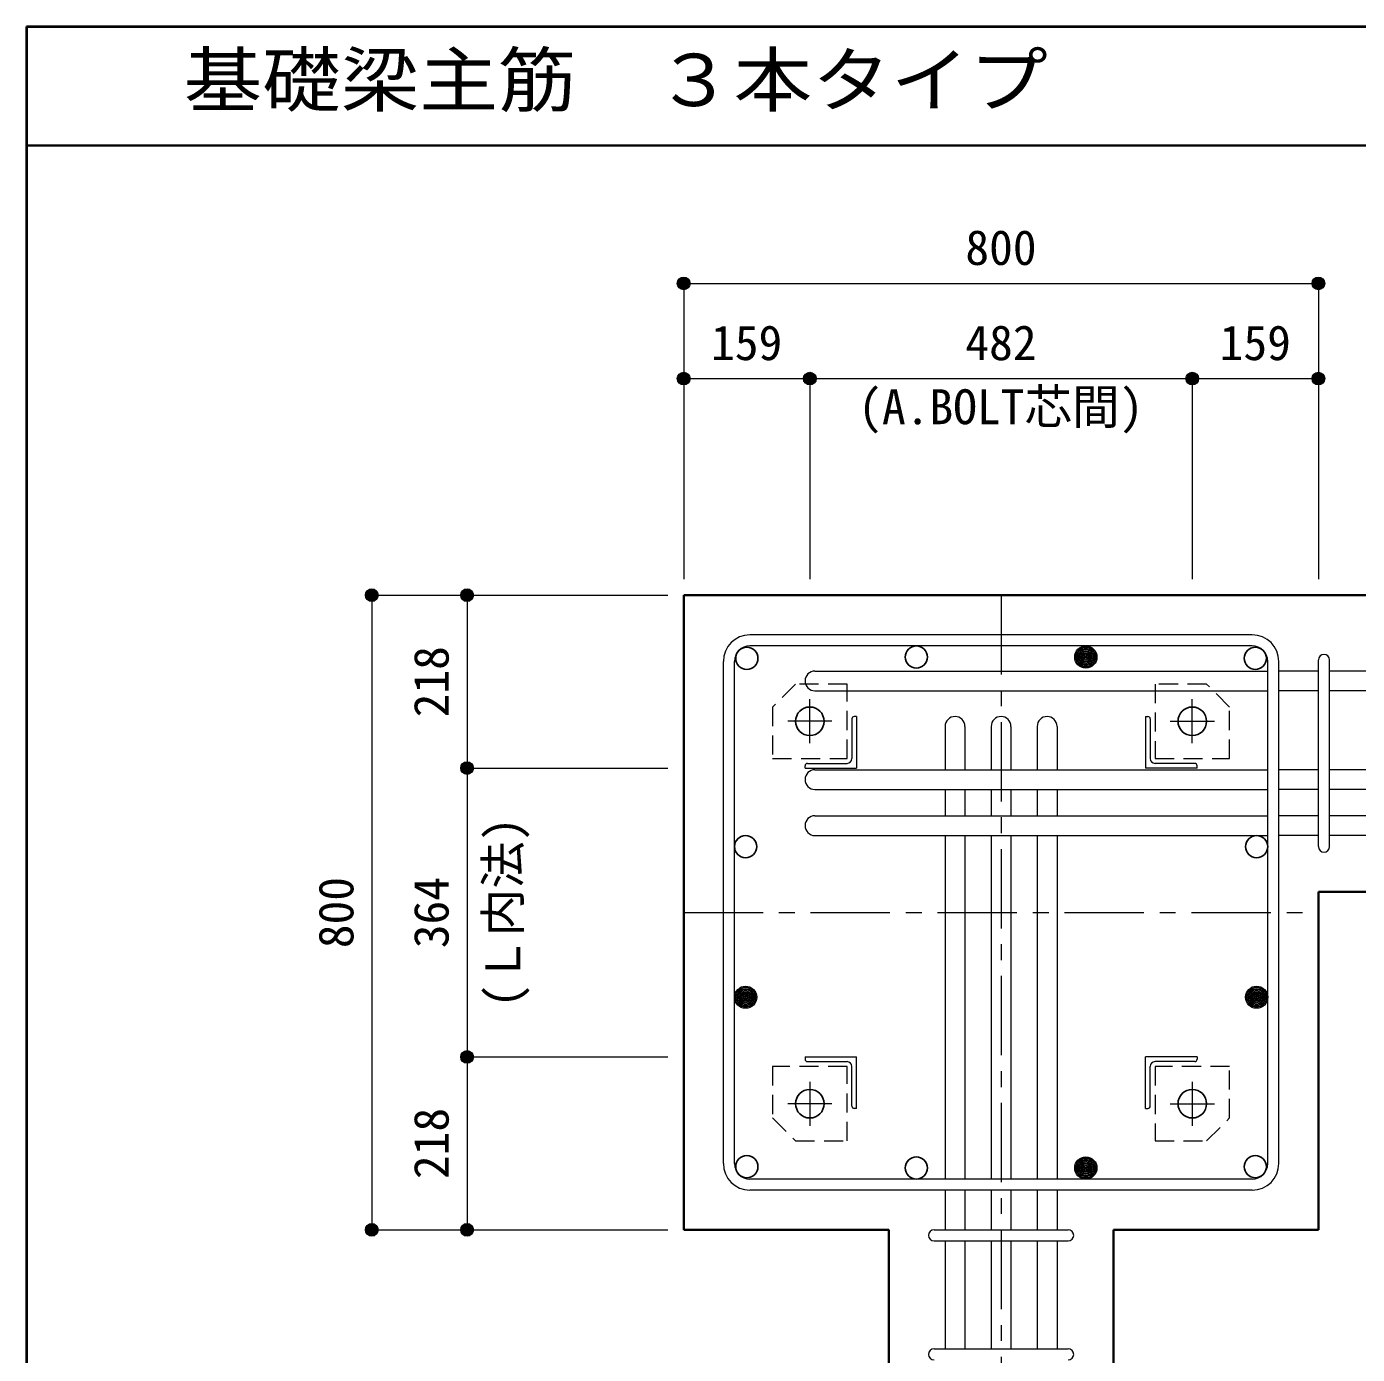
# Model space of a CAD drawing. Units: millimetres at full size, sheet at 1:20. Extents: x -3982 to 3969, y -2797 to 2801.
# Drawn here: x -3982 to -2305, y 1127 to 2801 of the extents above; entities that cross this region are included whole.
import ezdxf
from ezdxf.enums import TextEntityAlignment as Align

# ---------------------------------------------------------------- set-up
doc = ezdxf.new("R2010")
doc.units = ezdxf.units.MM
doc.header["$LTSCALE"] = 20
doc.header["$PDMODE"] = 32
doc.header["$PDSIZE"] = 12
doc.linetypes.add('CHAIN1', pattern=[8, 5, -1, 1, -1])
doc.linetypes.add('DASHED1', pattern=[1.8, 1.2, -0.6])
for name, color, linetype, lineweight in [('6-1_躯体線', 2, 'Continuous', 35), ('6-2_A.Bolt_', 4, 'Continuous', 9), ('6-3_柱型主筋', 4, 'Continuous', 9), ('6-4_フープ', 7, 'Continuous', 18), ('6-5_梁主筋', 7, 'Continuous', 18), ('6-6_S.T.P.', 7, 'Continuous', 18), ('6-7_文字', 7, 'Continuous', 18), ('6-9', 4, 'DASHED1', 9), ('6-D_寸法', 4, 'Continuous', 9), ('F-0_枠', 6, 'Continuous', 40)]:
    doc.layers.add(name, color=color, linetype=linetype, lineweight=lineweight)
doc.styles.add('ＭＳ ゴシック', font='')
doc.styles.get('ＭＳ ゴシック').set_extended_font_data('MS Gothic')

msp = doc.modelspace()

# ---------------------------------------------------------------- linework, layer by layer
at = {"layer": '6-1_躯体線'}
for p, q in [((-1953.87, 2084.12), (-3153.87, 2084.12)), ((-3153.87, 1284.12), (-3153.87, 2084.12)), ((-1953.87, 1710.12), (-2353.87, 1710.12)), ((-2353.87, 1284.12), (-2353.87, 1710.12)), ((-2612.37, 884.12), (-2612.37, 1284.12)), ((-2353.87, 1284.12), (-2612.37, 1284.12))]:
    msp.add_line(p, q, dxfattribs=at)
msp.add_lwpolyline([(-2895.37, 884.12), (-2895.37, 1284.12), (-3153.87, 1284.12)], dxfattribs=at)
at = {"layer": '6-2_A.Bolt_', "linetype": 'CHAIN1'}
for p, q in [((-2994.87, 1897.42), (-2994.87, 1952.92)), ((-2512.87, 1897.42), (-2512.87, 1952.92)), ((-2967.17, 1925.12), (-3022.67, 1925.12)), ((-2540.57, 1925.12), (-2485.07, 1925.12)), ((-2994.87, 1470.83), (-2994.87, 1415.32)), ((-2512.87, 1470.82), (-2512.87, 1415.32)), ((-2967.17, 1443.13), (-3022.67, 1443.13)), ((-2540.57, 1443.12), (-2485.07, 1443.12))]:
    msp.add_line(p, q, dxfattribs=at)
at = {"layer": '6-2_A.Bolt_'}
for p, q in [((-2935.87, 1931.12), (-2938.87, 1931.12)), ((-2935.87, 1931.12), (-2935.87, 1866.12)), ((-2571.87, 1931.12), (-2571.87, 1866.12)), ((-2571.87, 1931.12), (-2568.87, 1931.12)), ((-2941.87, 1928.12), (-2941.87, 1878.12)), ((-2565.87, 1928.12), (-2565.87, 1878.12)), ((-3000.87, 1866.12), (-3000.87, 1869.12)), ((-3000.87, 1866.12), (-2935.87, 1866.12)), ((-2997.87, 1872.12), (-2947.87, 1872.12)), ((-2506.87, 1866.12), (-2571.87, 1866.12)), ((-2509.87, 1872.12), (-2559.87, 1872.12)), ((-2506.87, 1866.12), (-2506.87, 1869.12)), ((-3000.87, 1502.13), (-2935.87, 1502.13)), ((-3000.87, 1502.13), (-3000.87, 1499.13)), ((-2997.87, 1496.12), (-2947.87, 1496.12)), ((-2935.87, 1437.13), (-2935.87, 1502.13)), ((-2506.87, 1502.12), (-2571.87, 1502.12)), ((-2571.87, 1437.12), (-2571.87, 1502.12)), ((-2509.87, 1496.12), (-2559.87, 1496.12)), ((-2506.87, 1502.12), (-2506.87, 1499.12)), ((-2941.87, 1440.13), (-2941.87, 1490.12)), ((-2565.87, 1440.12), (-2565.87, 1490.12)), ((-2935.87, 1437.13), (-2938.87, 1437.13)), ((-2571.87, 1437.12), (-2568.87, 1437.12))]:
    msp.add_line(p, q, dxfattribs=at)
at = {"layer": '6-2_A.Bolt_', "color": 3, "lineweight": 25}
for centre in [(-2994.87, 1925.12), (-2512.87, 1925.12), (-2994.87, 1443.13), (-2512.87, 1443.12)]:
    msp.add_circle(centre, 18, dxfattribs=at)
at = {"layer": '6-2_A.Bolt_'}
for centre, radius, start, end in [((-2938.87, 1928.12), 3, 90, 180), ((-2568.87, 1928.12), 3, 0, 90), ((-2997.87, 1869.12), 3, 90, 180), ((-2947.87, 1878.12), 6, 270, 0), ((-2559.87, 1878.12), 6, 180, 270), ((-2509.87, 1869.12), 3, 0, 90), ((-2997.87, 1499.13), 3, 180, 270), ((-2947.87, 1490.12), 6, 0, 90), ((-2559.87, 1490.12), 6, 90, 180), ((-2509.87, 1499.12), 3, 270, 0), ((-2938.87, 1440.13), 3, 180, 270), ((-2568.87, 1440.12), 3, 270, 0)]:
    msp.add_arc(centre, radius, start, end, dxfattribs=at)
at = {"layer": '6-3_柱型主筋', "color": 3, "lineweight": 25}
for centre in [(-3074.26, 2004.51), (-2860.66, 2006.12), (-2433.48, 2004.51), (-2433.48, 2004.51), (-3075.87, 1767.12), (-2431.87, 1767.12), (-3074.26, 1363.74), (-2860.66, 1362.12), (-2433.48, 1363.74)]:
    msp.add_circle(centre, 14, dxfattribs=at)
at = {"layer": '6-3_柱型主筋'}
for centre, radius in [((-2647.07, 2006.12), 14), ((-2647.07, 2006.12), 12.5), ((-2647.07, 2006.12), 11), ((-2647.07, 2006.12), 9.5), ((-2647.07, 2006.12), 8), ((-2647.07, 2006.12), 6.5), ((-2647.07, 2006.12), 5), ((-2647.07, 2006.12), 3.5), ((-2647.07, 2006.12), 2), ((-2647.07, 2006.12), 0.5), ((-3075.87, 1577.33), 14), ((-3075.87, 1577.33), 12.5), ((-3075.87, 1577.33), 11), ((-3075.87, 1577.33), 9.5), ((-3075.87, 1577.33), 8), ((-3075.87, 1577.33), 6.5), ((-3075.87, 1577.33), 5), ((-3075.87, 1577.33), 3.5), ((-3075.87, 1577.33), 2), ((-3075.87, 1577.33), 0.5), ((-2431.87, 1577.33), 14), ((-2431.87, 1577.33), 12.5), ((-2431.87, 1577.33), 11), ((-2431.87, 1577.33), 9.5), ((-2431.87, 1577.33), 8), ((-2431.87, 1577.33), 6.5), ((-2431.87, 1577.33), 5), ((-2431.87, 1577.33), 3.5), ((-2431.87, 1577.33), 2), ((-2431.87, 1577.33), 0.5), ((-2647.07, 1362.12), 14), ((-2647.07, 1362.12), 12.5), ((-2647.07, 1362.12), 11), ((-2647.07, 1362.12), 9.5), ((-2647.07, 1362.12), 8), ((-2647.07, 1362.12), 6.5), ((-2647.07, 1362.12), 5), ((-2647.07, 1362.12), 3.5), ((-2647.07, 1362.12), 2), ((-2647.07, 1362.12), 0.5)]:
    msp.add_circle(centre, radius, dxfattribs=at)
at = {"layer": '6-4_フープ'}
for p, q in [((-2437.37, 2034.12), (-3070.37, 2034.12)), ((-2437.37, 2020.12), (-3070.37, 2020.12)), ((-3103.87, 1367.62), (-3103.87, 2000.62)), ((-3089.87, 1367.62), (-3089.87, 2000.62)), ((-2417.87, 1367.62), (-2417.87, 2000.62)), ((-2403.87, 1367.62), (-2403.87, 2000.62)), ((-2437.37, 1348.12), (-3070.37, 1348.12)), ((-2437.37, 1334.12), (-3070.37, 1334.12))]:
    msp.add_line(p, q, dxfattribs=at)
for centre, radius, start, end in [((-3070.37, 2000.62), 33.5, 90, 180), ((-2437.37, 2000.62), 33.5, 0, 90), ((-3070.37, 2000.62), 19.5, 90, 180), ((-2437.37, 2000.62), 19.5, 0, 90), ((-3070.37, 1367.62), 33.5, 180, 270), ((-3070.37, 1367.62), 19.5, 180, 270), ((-2437.37, 1367.62), 33.5, 270, 0), ((-2437.37, 1367.62), 19.5, 270, 0)]:
    msp.add_arc(centre, radius, start, end, dxfattribs=at)
at = {"layer": '6-5_梁主筋'}
for p, q in [((-2988.37, 1988.51), (-2417.87, 1988.51)), ((-2353.87, 1988.51), (-2403.87, 1988.51)), ((-2203.87, 1988.51), (-2339.87, 1988.51)), ((-2988.37, 1963.51), (-2417.87, 1963.51)), ((-2353.87, 1963.51), (-2403.87, 1963.51)), ((-2203.87, 1963.51), (-2339.87, 1963.51)), ((-2824.37, 1918.61), (-2824.37, 1864.12)), ((-2799.37, 1918.61), (-2799.37, 1864.12)), ((-2766.37, 1918.61), (-2766.37, 1864.12)), ((-2741.37, 1918.61), (-2741.37, 1864.12)), ((-2708.37, 1918.61), (-2708.37, 1864.12)), ((-2683.37, 1918.61), (-2683.37, 1864.12)), ((-2988.37, 1864.12), (-2417.87, 1864.12)), ((-2353.87, 1864.12), (-2403.87, 1864.12)), ((-2203.87, 1864.12), (-2339.87, 1864.12)), ((-2988.37, 1839.12), (-2417.87, 1839.12)), ((-2824.37, 1839.12), (-2824.37, 1806.12)), ((-2799.37, 1839.12), (-2799.37, 1806.12)), ((-2766.37, 1839.12), (-2766.37, 1806.12)), ((-2741.37, 1839.12), (-2741.37, 1806.12)), ((-2708.37, 1839.12), (-2708.37, 1806.12)), ((-2683.37, 1839.12), (-2683.37, 1806.12)), ((-2353.87, 1839.12), (-2403.87, 1839.12)), ((-2203.87, 1839.12), (-2339.87, 1839.12)), ((-2988.37, 1806.12), (-2417.87, 1806.12)), ((-2353.87, 1806.12), (-2403.87, 1806.12)), ((-2203.87, 1806.12), (-2339.87, 1806.12)), ((-2988.37, 1781.12), (-2417.87, 1781.12)), ((-2824.37, 1781.12), (-2824.37, 1348.12)), ((-2799.37, 1781.12), (-2799.37, 1348.12)), ((-2766.37, 1781.12), (-2766.37, 1348.12)), ((-2741.37, 1781.12), (-2741.37, 1348.12)), ((-2708.37, 1781.12), (-2708.37, 1348.12)), ((-2683.37, 1781.12), (-2683.37, 1348.12)), ((-2353.87, 1781.12), (-2403.87, 1781.12)), ((-2203.87, 1781.12), (-2339.87, 1781.12)), ((-2824.37, 1334.12), (-2824.37, 1284.12)), ((-2799.37, 1334.12), (-2799.37, 1284.12)), ((-2766.37, 1334.12), (-2766.37, 1284.12)), ((-2741.37, 1334.12), (-2741.37, 1284.12)), ((-2708.37, 1334.12), (-2708.37, 1284.12)), ((-2683.37, 1334.12), (-2683.37, 1284.12)), ((-2824.37, 1270.12), (-2824.37, 1134.12)), ((-2799.37, 1270.12), (-2799.37, 1134.12)), ((-2766.37, 1270.12), (-2766.37, 1134.12)), ((-2741.37, 1270.12), (-2741.37, 1134.12)), ((-2708.37, 1270.12), (-2708.37, 1134.12)), ((-2683.37, 1270.12), (-2683.37, 1134.12))]:
    msp.add_line(p, q, dxfattribs=at)
for centre, start, end in [((-2988.37, 1976.01), 90, 180), ((-2988.37, 1976.01), 180, 270), ((-2811.87, 1918.61), 90, 180), ((-2811.87, 1918.61), 0, 90), ((-2753.87, 1918.61), 90, 180), ((-2753.87, 1918.61), 0, 90), ((-2695.87, 1918.61), 90, 180), ((-2695.87, 1918.61), 0, 90), ((-2988.37, 1851.62), 90, 180), ((-2988.37, 1851.62), 180, 270), ((-2988.37, 1793.62), 90, 180), ((-2988.37, 1793.62), 180, 270)]:
    msp.add_arc(centre, 12.5, start, end, dxfattribs=at)
at = {"layer": '6-6_S.T.P.'}
for p, q in [((-2353.87, 1767.12), (-2353.87, 2002.12)), ((-2353.87, 1767.12), (-2353.87, 2002.12)), ((-2353.87, 1767.12), (-2353.87, 2002.12)), ((-2353.87, 1767.12), (-2353.87, 2002.12)), ((-2339.87, 1767.12), (-2339.87, 2002.12)), ((-2339.87, 1767.12), (-2339.87, 2002.12)), ((-2339.87, 1767.12), (-2339.87, 2002.12)), ((-2339.87, 1767.12), (-2339.87, 2002.12)), ((-2838.37, 1284.12), (-2669.37, 1284.12)), ((-2838.37, 1270.12), (-2669.37, 1270.12)), ((-2838.37, 1134.12), (-2669.37, 1134.12))]:
    msp.add_line(p, q, dxfattribs=at)
for centre, start, end in [((-2346.87, 2002.51), 0, 180), ((-2346.87, 2002.51), 0, 180), ((-2346.87, 2002.51), 0, 180), ((-2346.87, 2002.51), 0, 180), ((-2346.87, 1767.12), 180, 0), ((-2346.87, 1767.12), 180, 0), ((-2346.87, 1767.12), 180, 0), ((-2346.87, 1767.12), 180, 0), ((-2838.37, 1277.12), 90, 270), ((-2838.37, 1277.12), 90, 270), ((-2838.37, 1277.12), 90, 270), ((-2838.37, 1277.12), 90, 270), ((-2669.37, 1277.12), 270, 90), ((-2669.37, 1277.12), 270, 90), ((-2669.37, 1277.12), 270, 90), ((-2669.37, 1277.12), 270, 90), ((-2838.37, 1127.12), 90, 270), ((-2669.37, 1127.12), 270, 90)]:
    msp.add_arc(centre, 7, start, end, dxfattribs=at)
at = {"layer": '6-9'}
for points in [[(-3041.87, 1878.12), (-2947.87, 1878.12), (-2947.87, 1972.12), (-3012.87, 1972.12), (-3041.87, 1943.12)], [(-2559.87, 1972.12), (-2559.87, 1878.12), (-2465.87, 1878.12), (-2465.87, 1943.12), (-2494.87, 1972.12)], [(-2947.87, 1396.12), (-2947.87, 1490.12), (-3041.87, 1490.12), (-3041.87, 1425.13), (-3012.87, 1396.12)], [(-2465.87, 1490.12), (-2559.87, 1490.12), (-2559.87, 1396.12), (-2494.87, 1396.12), (-2465.87, 1425.12)]]:
    msp.add_lwpolyline(points, close=True, dxfattribs=at)
at = {"layer": '6-D_寸法'}
for p, q in [((-3153.87, 2477.15), (-2353.87, 2477.15)), ((-2353.87, 2477.15), (-2353.87, 2357.15)), ((-3153.87, 2357.15), (-2994.87, 2357.15)), ((-2994.87, 2357.15), (-2994.87, 2104.12)), ((-2994.87, 2357.15), (-2512.87, 2357.15)), ((-2512.87, 2357.15), (-2512.87, 2104.12)), ((-2512.87, 2357.15), (-2353.87, 2357.15)), ((-2353.87, 2357.15), (-2353.87, 2104.12)), ((-3546.89, 2084.12), (-3426.89, 2084.12)), ((-3546.89, 2084.12), (-3546.89, 1284.12)), ((-3426.89, 2084.12), (-3173.87, 2084.12)), ((-3426.89, 2084.12), (-3426.89, 1866.12)), ((-3426.89, 1866.12), (-3173.87, 1866.12)), ((-3426.89, 1866.12), (-3426.89, 1502.13)), ((-3426.89, 1502.13), (-3173.87, 1502.13)), ((-3426.89, 1502.13), (-3426.89, 1284.12))]:
    msp.add_line(p, q, dxfattribs=at)
at = {"layer": '6-D_寸法', "linetype": 'CHAIN1'}
for p, q in [((-2753.87, 2084.12), (-2753.87, 884.12)), ((-3153.87, 1684.12), (-2353.87, 1684.12))]:
    msp.add_line(p, q, dxfattribs=at)
at = {"layer": '6-D_寸法'}
for points in [[(-3153.87, 2477.15), (-3153.87, 2357.15), (-3153.87, 2104.12)], [(-3546.89, 1284.12), (-3426.89, 1284.12), (-3173.87, 1284.12)]]:
    msp.add_lwpolyline(points, dxfattribs=at)
for centre, radius in [((-3153.87, 2477.15), 8), ((-3153.87, 2477.15), 7.2), ((-3153.87, 2477.15), 6.4), ((-3153.87, 2477.15), 5.6), ((-2353.87, 2477.15), 8), ((-2353.87, 2477.15), 7.2), ((-2353.87, 2477.15), 6.4), ((-2353.87, 2477.15), 5.6), ((-3153.87, 2477.15), 4.8), ((-3153.87, 2477.15), 4), ((-3153.87, 2477.15), 3.2), ((-3153.87, 2477.15), 2.4), ((-3153.87, 2477.15), 1.6), ((-3153.87, 2477.15), 0.8), ((-2353.87, 2477.15), 4.8), ((-2353.87, 2477.15), 4), ((-2353.87, 2477.15), 3.2), ((-2353.87, 2477.15), 2.4), ((-2353.87, 2477.15), 1.6), ((-2353.87, 2477.15), 0.8), ((-3153.87, 2357.15), 8), ((-2994.87, 2357.15), 8), ((-2512.87, 2357.15), 8), ((-2353.87, 2357.15), 8), ((-3153.87, 2357.15), 7.2), ((-3153.87, 2357.15), 6.4), ((-3153.87, 2357.15), 5.6), ((-3153.87, 2357.15), 4.8), ((-3153.87, 2357.15), 4), ((-3153.87, 2357.15), 3.2), ((-3153.87, 2357.15), 2.4), ((-3153.87, 2357.15), 1.6), ((-3153.87, 2357.15), 0.8), ((-2994.87, 2357.15), 7.2), ((-2994.87, 2357.15), 6.4), ((-2994.87, 2357.15), 5.6), ((-2994.87, 2357.15), 4.8), ((-2994.87, 2357.15), 4), ((-2994.87, 2357.15), 3.2), ((-2994.87, 2357.15), 2.4), ((-2994.87, 2357.15), 1.6), ((-2994.87, 2357.15), 0.8), ((-2512.87, 2357.15), 7.2), ((-2512.87, 2357.15), 6.4), ((-2512.87, 2357.15), 5.6), ((-2512.87, 2357.15), 4.8), ((-2512.87, 2357.15), 4), ((-2512.87, 2357.15), 3.2), ((-2512.87, 2357.15), 2.4), ((-2512.87, 2357.15), 1.6), ((-2512.87, 2357.15), 0.8), ((-2353.87, 2357.15), 7.2), ((-2353.87, 2357.15), 6.4), ((-2353.87, 2357.15), 5.6), ((-2353.87, 2357.15), 4.8), ((-2353.87, 2357.15), 4), ((-2353.87, 2357.15), 3.2), ((-2353.87, 2357.15), 2.4), ((-2353.87, 2357.15), 1.6), ((-2353.87, 2357.15), 0.8), ((-3546.89, 2084.12), 8), ((-3546.89, 2084.12), 7.2), ((-3546.89, 2084.12), 6.4), ((-3546.89, 2084.12), 5.6), ((-3546.89, 2084.12), 4.8), ((-3546.89, 2084.12), 4), ((-3546.89, 2084.12), 3.2), ((-3546.89, 2084.12), 2.4), ((-3546.89, 2084.12), 1.6), ((-3546.89, 2084.12), 0.8), ((-3426.89, 2084.12), 8), ((-3426.89, 2084.12), 7.2), ((-3426.89, 2084.12), 6.4), ((-3426.89, 2084.12), 5.6), ((-3426.89, 2084.12), 4.8), ((-3426.89, 2084.12), 4), ((-3426.89, 2084.12), 3.2), ((-3426.89, 2084.12), 2.4), ((-3426.89, 2084.12), 1.6), ((-3426.89, 2084.12), 0.8), ((-3426.89, 1866.12), 8), ((-3426.89, 1866.12), 7.2), ((-3426.89, 1866.12), 6.4), ((-3426.89, 1866.12), 5.6), ((-3426.89, 1866.12), 4.8), ((-3426.89, 1866.12), 4), ((-3426.89, 1866.12), 3.2), ((-3426.89, 1866.12), 2.4), ((-3426.89, 1866.12), 1.6), ((-3426.89, 1866.12), 0.8), ((-3426.89, 1502.13), 8), ((-3426.89, 1502.13), 7.2), ((-3426.89, 1502.13), 6.4), ((-3426.89, 1502.13), 5.6), ((-3426.89, 1502.13), 4.8), ((-3426.89, 1502.13), 4), ((-3426.89, 1502.13), 3.2), ((-3426.89, 1502.13), 2.4), ((-3426.89, 1502.13), 1.6), ((-3426.89, 1502.13), 0.8), ((-3546.89, 1284.12), 8), ((-3426.89, 1284.12), 8), ((-3546.89, 1284.12), 7.2), ((-3546.89, 1284.12), 6.4), ((-3546.89, 1284.12), 5.6), ((-3546.89, 1284.12), 4.8), ((-3546.89, 1284.12), 4), ((-3546.89, 1284.12), 3.2), ((-3546.89, 1284.12), 2.4), ((-3546.89, 1284.12), 1.6), ((-3546.89, 1284.12), 0.8), ((-3426.89, 1284.12), 7.2), ((-3426.89, 1284.12), 6.4), ((-3426.89, 1284.12), 5.6), ((-3426.89, 1284.12), 4.8), ((-3426.89, 1284.12), 4), ((-3426.89, 1284.12), 3.2), ((-3426.89, 1284.12), 2.4), ((-3426.89, 1284.12), 1.6), ((-3426.89, 1284.12), 0.8)]:
    msp.add_circle(centre, radius, dxfattribs=at)
at = {"layer": '6-D_寸法', "color": 7}
for p in [(-3153.87, 2477.15), (-2353.87, 2477.15), (-3153.87, 2357.15), (-2994.87, 2357.15), (-2512.87, 2357.15), (-2353.87, 2357.15), (-3546.89, 2084.12), (-3426.89, 2084.12), (-3426.89, 1866.12), (-3426.89, 1502.13), (-3546.89, 1284.12), (-3426.89, 1284.12)]:
    msp.add_point(p, dxfattribs=at)
at = {"layer": 'F-0_枠'}
for q in [(3969.4, 2800.77), (-3981.92, -2796.83)]:
    msp.add_line((-3981.92, 2800.77), q, dxfattribs=at)
at = {"layer": 'F-0_枠', "color": 2, "lineweight": 35}
msp.add_line((-3981.92, 2650.77), (2482.4, 2650.77), dxfattribs=at)

# ---------------------------------------------------------------- texts
at = {"layer": '6-7_文字', "color": 2, "style": 'ＭＳ ゴシック', "width": 1.1}
msp.add_text('\u3000\u3000基礎梁主筋\u3000３本タイプ', height=65.98, dxfattribs=at).set_placement((-3981.92, 2680.77), align=Align.BOTTOM_LEFT)
at = {"layer": '6-D_寸法', "style": 'ＭＳ ゴシック'}
for s, p in [('800', (-2798.87, 2487.15)), ('159', (-3119.37, 2367.15)), ('482', (-2798.87, 2367.15)), ('159', (-2478.37, 2367.15)), ('(A.BOLT芯間)', (-2933.87, 2286.42))]:
    msp.add_text(s, height=43.99, dxfattribs=at).set_placement(p, align=Align.BOTTOM_LEFT)
for s, p in [('218', (-3436.89, 1930.12)), ('(Ｌ内法)', (-3346.68, 1564.12)), ('800', (-3556.89, 1639.12)), ('364', (-3436.89, 1639.12)), ('218', (-3436.89, 1348.12))]:
    msp.add_text(s, height=43.99, rotation=90, dxfattribs=at).set_placement(p, align=Align.BOTTOM_LEFT)

doc.saveas('drawing.dxf')
